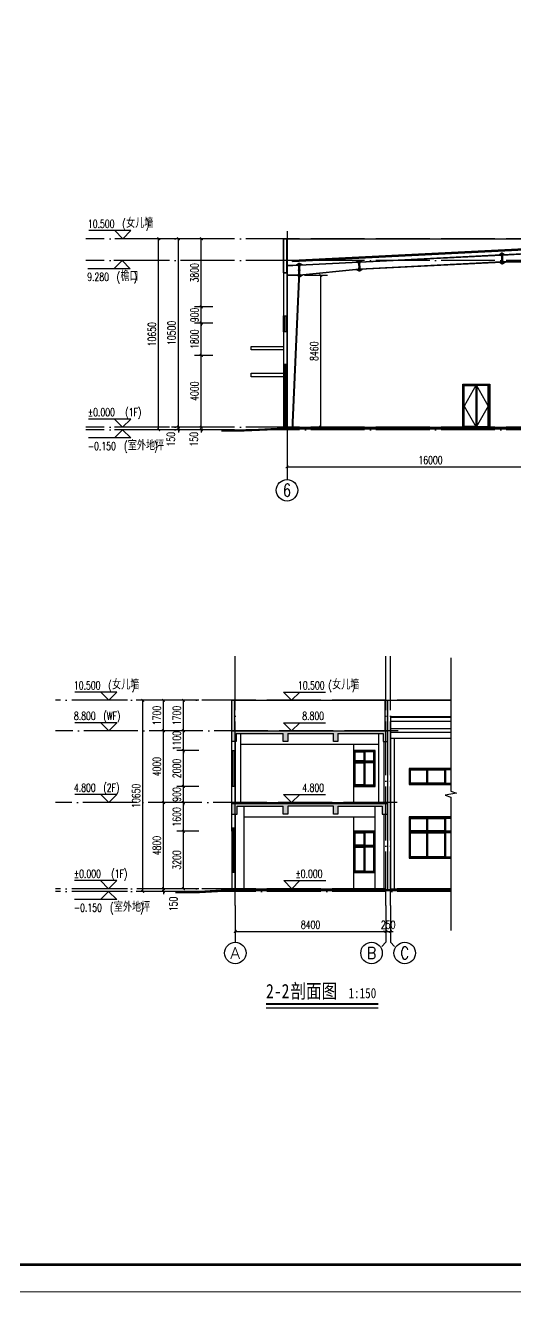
# Model space of a CAD drawing. Extents: x 409931 to 937299, y -508824 to 132289.
# Drawn here: x 534906 to 562252, y -508824 to -438238 of the extents above; entities that cross this region are included whole.
import ezdxf
from ezdxf.enums import TextEntityAlignment as Align

# ---------------------------------------------------------------- set-up
doc = ezdxf.new("R2010")
doc.units = 0
doc.header["$LTSCALE"] = 1500
doc.header["$MEASUREMENT"] = 0
doc.linetypes.add('DOTE', pattern=[2.42, 2, -0.2, 0.02, -0.2])
doc.layers.get('Defpoints').update_dxf_attribs({"color": 252})
for name, color, linetype, lineweight in [('114', 2, 'Continuous', 18), ('14', 2, 'Continuous', 35), ('TK', 151, 'Continuous', 13)]:
    doc.layers.add(name, color=color, linetype=linetype, lineweight=lineweight)
for name, color, linetype in [('A-L-wall(建筑立面)', 2, 'Continuous'), ('A-S-SEE(建筑剖面可见线)', 154, 'Continuous'), ('A-Wall(建筑墙)', 7, 'Continuous'), ('AXIS', 3, 'Continuous'), ('AXIS_TEXT', 7, 'Continuous'), ('DIM_ELEV', 3, 'Continuous'), ('DIM_SYMB', 3, 'Continuous'), ('DOTE', 1, 'Continuous'), ('GROUND', 253, 'Continuous'), ('PUB_DIM', 3, 'Continuous'), ('PUB_TEXT', 7, 'Continuous'), ('RAIL', 163, 'Continuous'), ('WINDOW', 4, 'Continuous')]:
    doc.layers.add(name, color=color, linetype=linetype)
doc.styles.add('_TCH_AXIS', font='COMPLEX', dxfattribs={"bigfont": 'GBCBIG'})
doc.styles.add('_TCH_DIM', font='SIMPLEX', dxfattribs={"bigfont": 'GBCBIG'})
doc.styles.add('_TCH_DIM_T3', font='SIMPLEX', dxfattribs={"width": 0.705882, "bigfont": 'GBCBIG'})
doc.styles.add('仿宋体', font='', dxfattribs={"width": 0.8})
doc.styles.get('仿宋体').set_extended_font_data('SimSun')
doc.dimstyles.new('_TCH_ARCH&&150', dxfattribs={"dimtxt": 446.25, "dimasz": 150, "dimexe": 375, "dimexo": 450, "dimgap": 150, "dimtad": 1, "dimdec": 0, "dimzin": 0, "dimdsep": 46, "dimtxsty": '_TCH_DIM_T3', "dimblk": 'ARCHTICK', "dimcen": 0.09, "dimclrt": 7, "dimazin": 2, "dimtfac": 1, "dimtdec": 0, "dimtix": 1, "dimtmove": 2, "dimatfit": 3, "dimfxl": 0, "dimtolj": 1, "dimtzin": 0, "dimarcsym": 0})

# ---------------------------------------------------------------- blocks, each defined once
blk = doc.blocks.new('TK-A0')
at = {"layer": 'TK'}
for p, q in [((25, 10), (1179, 10)), ((0, 0), (1189, 0))]:
    blk.add_line(p, q, dxfattribs=at)
at = {"layer": 'TK', "const_width": 1}
blk.add_lwpolyline([(25, 831), (1179, 831), (1179, 10), (25, 10)], close=True, dxfattribs=at)
blk = doc.blocks.new('_ArchTick')
at = {"color": 0, "linetype": 'ByBlock', "const_width": 0.4}
blk.add_lwpolyline([(-0.5, -0.5), (0.5, 0.5)], dxfattribs=at)
blk = doc.blocks.new('*D374')
at = {"layer": 'Defpoints', "color": 0}
for p in [(550026, -452173), (551386, -452173), (550026, -460633)]:
    blk.add_point(p, dxfattribs=at)
at = {"layer": 'PUB_DIM', "color": 0, "lineweight": -2}
for p, q in [((550476, -452173), (551761, -452173)), ((551386, -460633), (551386, -452173)), ((550476, -460633), (551761, -460633))]:
    blk.add_line(p, q, dxfattribs=at)
at = {"layer": 'PUB_DIM', "color": 0, "lineweight": -2, "xscale": 150, "yscale": 150, "zscale": 150}
for p, rotation in [((551386, -452173), 90), ((551386, -460633), 270)]:
    blk.add_blockref('_ArchTick', p, dxfattribs=dict(at, rotation=rotation))
at = {"layer": 'PUB_DIM', "color": 7, "insert": (551013, -456403), "char_height": 446.2, "attachment_point": 5, "rotation": 90, "style": '_TCH_DIM_T3'}
blk.add_mtext('\\A1;8460', dxfattribs=at)
blk = doc.blocks.new('*D375')
at = {"layer": 'Defpoints', "color": 0}
for p in [(555015, -487571), (555265, -487571), (555265, -488743)]:
    blk.add_point(p, dxfattribs=at)
at = {"layer": 'PUB_DIM', "color": 0, "lineweight": -2}
for p, q in [((555015, -488021), (555015, -489118)), ((555265, -488021), (555265, -489118)), ((555015, -488743), (554865, -488743)), ((555015, -488743), (555265, -488743)), ((555265, -488743), (555415, -488743))]:
    blk.add_line(p, q, dxfattribs=at)
at = {"layer": 'PUB_DIM', "color": 0, "lineweight": -2, "xscale": 150, "yscale": 150, "zscale": 150}
blk.add_blockref('_ArchTick', (555015, -488743), dxfattribs=at)
at = {"layer": 'PUB_DIM', "color": 0, "lineweight": -2, "xscale": 150, "yscale": 150, "zscale": 150, "rotation": 180}
blk.add_blockref('_ArchTick', (555265, -488743), dxfattribs=at)
at = {"layer": 'PUB_DIM', "color": 7, "insert": (555140, -488370), "char_height": 446.2, "attachment_point": 5, "style": '_TCH_DIM_T3'}
blk.add_mtext('\\A1;250', dxfattribs=at)
blk = doc.blocks.new('*D376')
at = {"layer": 'Defpoints', "color": 0}
for p in [(546615, -487571), (555015, -487571), (555015, -488743)]:
    blk.add_point(p, dxfattribs=at)
at = {"layer": 'PUB_DIM', "color": 0, "lineweight": -2}
for p, q in [((546615, -488021), (546615, -489118)), ((555015, -488021), (555015, -489118)), ((546615, -488743), (555015, -488743))]:
    blk.add_line(p, q, dxfattribs=at)
at = {"layer": 'PUB_DIM', "color": 0, "lineweight": -2, "xscale": 150, "yscale": 150, "zscale": 150, "rotation": 180}
blk.add_blockref('_ArchTick', (546615, -488743), dxfattribs=at)
at = {"layer": 'PUB_DIM', "color": 0, "lineweight": -2, "xscale": 150, "yscale": 150, "zscale": 150}
blk.add_blockref('_ArchTick', (555015, -488743), dxfattribs=at)
at = {"layer": 'PUB_DIM', "color": 7, "insert": (550815, -488370), "char_height": 446.2, "attachment_point": 5, "style": '_TCH_DIM_T3'}
blk.add_mtext('\\A1;8400', dxfattribs=at)
blk = doc.blocks.new('*D377')
at = {"layer": 'Defpoints', "color": 0}
for p in [(543723, -475861), (545034, -475861), (545034, -477561)]:
    blk.add_point(p, dxfattribs=at)
at = {"layer": 'PUB_DIM', "color": 0, "lineweight": -2}
for p, q in [((544584, -475861), (543348, -475861)), ((543723, -477561), (543723, -475861)), ((544584, -477561), (543348, -477561))]:
    blk.add_line(p, q, dxfattribs=at)
at = {"layer": 'PUB_DIM', "color": 0, "lineweight": -2, "xscale": 150, "yscale": 150, "zscale": 150}
for p, rotation in [((543723, -475861), 90), ((543723, -477561), 270)]:
    blk.add_blockref('_ArchTick', p, dxfattribs=dict(at, rotation=rotation))
at = {"layer": 'PUB_DIM', "color": 7, "insert": (543350, -476711), "char_height": 446.2, "attachment_point": 5, "rotation": 90, "style": '_TCH_DIM_T3'}
blk.add_mtext('\\A1;1700', dxfattribs=at)
blk = doc.blocks.new('*D378')
at = {"layer": 'Defpoints', "color": 0}
for p in [(543723, -477561), (545034, -477561), (545034, -478661)]:
    blk.add_point(p, dxfattribs=at)
at = {"layer": 'PUB_DIM', "color": 0, "lineweight": -2}
for p, q in [((544584, -477561), (543348, -477561)), ((543723, -477561), (543723, -477411)), ((543723, -478661), (543723, -477561)), ((544584, -478661), (543348, -478661)), ((543723, -478661), (543723, -478811))]:
    blk.add_line(p, q, dxfattribs=at)
at = {"layer": 'PUB_DIM', "color": 0, "lineweight": -2, "xscale": 150, "yscale": 150, "zscale": 150}
for p, rotation in [((543723, -477561), 270), ((543723, -478661), 90)]:
    blk.add_blockref('_ArchTick', p, dxfattribs=dict(at, rotation=rotation))
at = {"layer": 'PUB_DIM', "color": 7, "insert": (543350, -478111), "char_height": 446.2, "attachment_point": 5, "rotation": 90, "style": '_TCH_DIM_T3'}
blk.add_mtext('\\A1;1100', dxfattribs=at)
blk = doc.blocks.new('*D379')
at = {"layer": 'Defpoints', "color": 0}
for p in [(543723, -478661), (545034, -478661), (545034, -480661)]:
    blk.add_point(p, dxfattribs=at)
at = {"layer": 'PUB_DIM', "color": 0, "lineweight": -2}
for p, q in [((544584, -478661), (543348, -478661)), ((543723, -480661), (543723, -478661)), ((544584, -480661), (543348, -480661))]:
    blk.add_line(p, q, dxfattribs=at)
at = {"layer": 'PUB_DIM', "color": 0, "lineweight": -2, "xscale": 150, "yscale": 150, "zscale": 150}
for p, rotation in [((543723, -478661), 90), ((543723, -480661), 270)]:
    blk.add_blockref('_ArchTick', p, dxfattribs=dict(at, rotation=rotation))
at = {"layer": 'PUB_DIM', "color": 7, "insert": (543350, -479661), "char_height": 446.2, "attachment_point": 5, "rotation": 90, "style": '_TCH_DIM_T3'}
blk.add_mtext('\\A1;2000', dxfattribs=at)
blk = doc.blocks.new('*D380')
at = {"layer": 'Defpoints', "color": 0}
for p in [(543723, -480661), (545034, -480661), (545034, -481561)]:
    blk.add_point(p, dxfattribs=at)
at = {"layer": 'PUB_DIM', "color": 0, "lineweight": -2}
for p, q in [((544584, -480661), (543348, -480661)), ((543723, -480661), (543723, -480511)), ((543723, -481561), (543723, -480661)), ((544584, -481561), (543348, -481561)), ((543723, -481561), (543723, -481711))]:
    blk.add_line(p, q, dxfattribs=at)
at = {"layer": 'PUB_DIM', "color": 0, "lineweight": -2, "xscale": 150, "yscale": 150, "zscale": 150}
for p, rotation in [((543723, -480661), 270), ((543723, -481561), 90)]:
    blk.add_blockref('_ArchTick', p, dxfattribs=dict(at, rotation=rotation))
at = {"layer": 'PUB_DIM', "color": 7, "insert": (543350, -481111), "char_height": 446.2, "attachment_point": 5, "rotation": 90, "style": '_TCH_DIM_T3'}
blk.add_mtext('\\A1;900', dxfattribs=at)
blk = doc.blocks.new('*D381')
at = {"layer": 'Defpoints', "color": 0}
for p in [(543723, -481561), (545034, -481561), (545034, -483161)]:
    blk.add_point(p, dxfattribs=at)
at = {"layer": 'PUB_DIM', "color": 0, "lineweight": -2}
for p, q in [((544584, -481561), (543348, -481561)), ((543723, -483161), (543723, -481561)), ((544584, -483161), (543348, -483161))]:
    blk.add_line(p, q, dxfattribs=at)
at = {"layer": 'PUB_DIM', "color": 0, "lineweight": -2, "xscale": 150, "yscale": 150, "zscale": 150}
for p, rotation in [((543723, -481561), 90), ((543723, -483161), 270)]:
    blk.add_blockref('_ArchTick', p, dxfattribs=dict(at, rotation=rotation))
at = {"layer": 'PUB_DIM', "color": 7, "insert": (543350, -482361), "char_height": 446.2, "attachment_point": 5, "rotation": 90, "style": '_TCH_DIM_T3'}
blk.add_mtext('\\A1;1600', dxfattribs=at)
blk = doc.blocks.new('*D382')
at = {"layer": 'Defpoints', "color": 0}
for p in [(543723, -483161), (545034, -483161), (545034, -486361)]:
    blk.add_point(p, dxfattribs=at)
at = {"layer": 'PUB_DIM', "color": 0, "lineweight": -2}
for p, q in [((544584, -483161), (543348, -483161)), ((543723, -486361), (543723, -483161)), ((544584, -486361), (543348, -486361))]:
    blk.add_line(p, q, dxfattribs=at)
at = {"layer": 'PUB_DIM', "color": 0, "lineweight": -2, "xscale": 150, "yscale": 150, "zscale": 150}
for p, rotation in [((543723, -483161), 90), ((543723, -486361), 270)]:
    blk.add_blockref('_ArchTick', p, dxfattribs=dict(at, rotation=rotation))
at = {"layer": 'PUB_DIM', "color": 7, "insert": (543350, -484761), "char_height": 446.2, "attachment_point": 5, "rotation": 90, "style": '_TCH_DIM_T3'}
blk.add_mtext('\\A1;3200', dxfattribs=at)
blk = doc.blocks.new('*D383')
at = {"layer": 'Defpoints', "color": 0}
for p in [(541456, -475861), (544000, -475861), (544000, -486511)]:
    blk.add_point(p, dxfattribs=at)
at = {"layer": 'PUB_DIM', "color": 0, "lineweight": -2}
for p, q in [((543550, -475861), (541081, -475861)), ((541456, -486511), (541456, -475861)), ((543550, -486511), (541081, -486511))]:
    blk.add_line(p, q, dxfattribs=at)
at = {"layer": 'PUB_DIM', "color": 0, "lineweight": -2, "xscale": 150, "yscale": 150, "zscale": 150}
for p, rotation in [((541456, -475861), 90), ((541456, -486511), 270)]:
    blk.add_blockref('_ArchTick', p, dxfattribs=dict(at, rotation=rotation))
at = {"layer": 'PUB_DIM', "color": 7, "insert": (541083, -481186), "char_height": 446.2, "attachment_point": 5, "rotation": 90, "style": '_TCH_DIM_T3'}
blk.add_mtext('\\A1;10650', dxfattribs=at)
blk = doc.blocks.new('*D384')
at = {"layer": 'Defpoints', "color": 0}
for p in [(542612, -486361), (544288, -486361), (544288, -486511)]:
    blk.add_point(p, dxfattribs=at)
at = {"layer": 'PUB_DIM', "color": 0, "lineweight": -2}
for p, q in [((542612, -486361), (542612, -486211)), ((543838, -486361), (542237, -486361)), ((543838, -486511), (542237, -486511)), ((542612, -486511), (542612, -486361)), ((542612, -486511), (542612, -486661))]:
    blk.add_line(p, q, dxfattribs=at)
at = {"layer": 'PUB_DIM', "color": 0, "lineweight": -2, "xscale": 150, "yscale": 150, "zscale": 150}
for p, rotation in [((542612, -486361), 270), ((542612, -486511), 90)]:
    blk.add_blockref('_ArchTick', p, dxfattribs=dict(at, rotation=rotation))
at = {"layer": 'PUB_DIM', "color": 7, "insert": (543162, -487211), "char_height": 446.2, "attachment_point": 5, "rotation": 90, "style": '_TCH_DIM_T3'}
blk.add_mtext('\\A1;150', dxfattribs=at)
blk = doc.blocks.new('*D385')
at = {"layer": 'Defpoints', "color": 0}
for p in [(542612, -481561), (544288, -481561), (544288, -486361)]:
    blk.add_point(p, dxfattribs=at)
at = {"layer": 'PUB_DIM', "color": 0, "lineweight": -2}
for p, q in [((543838, -481561), (542237, -481561)), ((542612, -486361), (542612, -481561)), ((543838, -486361), (542237, -486361))]:
    blk.add_line(p, q, dxfattribs=at)
at = {"layer": 'PUB_DIM', "color": 0, "lineweight": -2, "xscale": 150, "yscale": 150, "zscale": 150}
for p, rotation in [((542612, -481561), 90), ((542612, -486361), 270)]:
    blk.add_blockref('_ArchTick', p, dxfattribs=dict(at, rotation=rotation))
at = {"layer": 'PUB_DIM', "color": 7, "insert": (542239, -483961), "char_height": 446.2, "attachment_point": 5, "rotation": 90, "style": '_TCH_DIM_T3'}
blk.add_mtext('\\A1;4800', dxfattribs=at)
blk = doc.blocks.new('*D386')
at = {"layer": 'Defpoints', "color": 0}
for p in [(542612, -477561), (544288, -477561), (544288, -481561)]:
    blk.add_point(p, dxfattribs=at)
at = {"layer": 'PUB_DIM', "color": 0, "lineweight": -2}
for p, q in [((543838, -477561), (542237, -477561)), ((542612, -481561), (542612, -477561)), ((543838, -481561), (542237, -481561))]:
    blk.add_line(p, q, dxfattribs=at)
at = {"layer": 'PUB_DIM', "color": 0, "lineweight": -2, "xscale": 150, "yscale": 150, "zscale": 150}
for p, rotation in [((542612, -477561), 90), ((542612, -481561), 270)]:
    blk.add_blockref('_ArchTick', p, dxfattribs=dict(at, rotation=rotation))
at = {"layer": 'PUB_DIM', "color": 7, "insert": (542239, -479561), "char_height": 446.2, "attachment_point": 5, "rotation": 90, "style": '_TCH_DIM_T3'}
blk.add_mtext('\\A1;4000', dxfattribs=at)
blk = doc.blocks.new('*D387')
at = {"layer": 'Defpoints', "color": 0}
for p in [(542612, -475861), (544288, -475861), (544288, -477561)]:
    blk.add_point(p, dxfattribs=at)
at = {"layer": 'PUB_DIM', "color": 0, "lineweight": -2}
for p, q in [((543838, -475861), (542237, -475861)), ((542612, -477561), (542612, -475861)), ((543838, -477561), (542237, -477561))]:
    blk.add_line(p, q, dxfattribs=at)
at = {"layer": 'PUB_DIM', "color": 0, "lineweight": -2, "xscale": 150, "yscale": 150, "zscale": 150}
for p, rotation in [((542612, -475861), 90), ((542612, -477561), 270)]:
    blk.add_blockref('_ArchTick', p, dxfattribs=dict(at, rotation=rotation))
at = {"layer": 'PUB_DIM', "color": 7, "insert": (542239, -476711), "char_height": 446.2, "attachment_point": 5, "rotation": 90, "style": '_TCH_DIM_T3'}
blk.add_mtext('\\A1;1700', dxfattribs=at)
blk = doc.blocks.new('*D686')
at = {"layer": 'Defpoints', "color": 0}
for p in [(549502, -461280), (565502, -461280), (565502, -462847)]:
    blk.add_point(p, dxfattribs=at)
at = {"layer": 'PUB_DIM', "color": 0, "lineweight": -2}
for p, q in [((549502, -461730), (549502, -463222)), ((565502, -461730), (565502, -463222)), ((549502, -462847), (565502, -462847))]:
    blk.add_line(p, q, dxfattribs=at)
at = {"layer": 'PUB_DIM', "color": 0, "lineweight": -2, "xscale": 150, "yscale": 150, "zscale": 150, "rotation": 180}
blk.add_blockref('_ArchTick', (549502, -462847), dxfattribs=at)
at = {"layer": 'PUB_DIM', "color": 0, "lineweight": -2, "xscale": 150, "yscale": 150, "zscale": 150}
blk.add_blockref('_ArchTick', (565502, -462847), dxfattribs=at)
at = {"layer": 'PUB_DIM', "color": 7, "insert": (557502, -462474), "char_height": 446.2, "attachment_point": 5, "style": '_TCH_DIM_T3'}
blk.add_mtext('\\A1;16000', dxfattribs=at)
blk = doc.blocks.new('*D688')
at = {"layer": 'Defpoints', "color": 0}
for p in [(544720, -450133), (545804, -450133), (545804, -453933)]:
    blk.add_point(p, dxfattribs=at)
at = {"layer": 'PUB_DIM', "color": 0, "lineweight": -2}
for p, q in [((545354, -450133), (544345, -450133)), ((544720, -453933), (544720, -450133)), ((545354, -453933), (544345, -453933))]:
    blk.add_line(p, q, dxfattribs=at)
at = {"layer": 'PUB_DIM', "color": 0, "lineweight": -2, "xscale": 150, "yscale": 150, "zscale": 150}
for p, rotation in [((544720, -450133), 90), ((544720, -453933), 270)]:
    blk.add_blockref('_ArchTick', p, dxfattribs=dict(at, rotation=rotation))
at = {"layer": 'PUB_DIM', "color": 7, "insert": (544347, -452033), "char_height": 446.2, "attachment_point": 5, "rotation": 90, "style": '_TCH_DIM_T3'}
blk.add_mtext('\\A1;3800', dxfattribs=at)
blk = doc.blocks.new('*D689')
at = {"layer": 'Defpoints', "color": 0}
for p in [(544720, -453933), (545804, -453933), (545804, -454833)]:
    blk.add_point(p, dxfattribs=at)
at = {"layer": 'PUB_DIM', "color": 0, "lineweight": -2}
for p, q in [((544720, -453933), (544720, -453783)), ((545354, -453933), (544345, -453933)), ((544720, -454833), (544720, -453933)), ((545354, -454833), (544345, -454833)), ((544720, -454833), (544720, -454983))]:
    blk.add_line(p, q, dxfattribs=at)
at = {"layer": 'PUB_DIM', "color": 0, "lineweight": -2, "xscale": 150, "yscale": 150, "zscale": 150}
for p, rotation in [((544720, -453933), 270), ((544720, -454833), 90)]:
    blk.add_blockref('_ArchTick', p, dxfattribs=dict(at, rotation=rotation))
at = {"layer": 'PUB_DIM', "color": 7, "insert": (544347, -454383), "char_height": 446.2, "attachment_point": 5, "rotation": 90, "style": '_TCH_DIM_T3'}
blk.add_mtext('\\A1;900', dxfattribs=at)
blk = doc.blocks.new('*D690')
at = {"layer": 'Defpoints', "color": 0}
for p in [(544720, -454833), (545804, -454833), (545804, -456633)]:
    blk.add_point(p, dxfattribs=at)
at = {"layer": 'PUB_DIM', "color": 0, "lineweight": -2}
for p, q in [((545354, -454833), (544345, -454833)), ((544720, -456633), (544720, -454833)), ((545354, -456633), (544345, -456633))]:
    blk.add_line(p, q, dxfattribs=at)
at = {"layer": 'PUB_DIM', "color": 0, "lineweight": -2, "xscale": 150, "yscale": 150, "zscale": 150}
for p, rotation in [((544720, -454833), 90), ((544720, -456633), 270)]:
    blk.add_blockref('_ArchTick', p, dxfattribs=dict(at, rotation=rotation))
at = {"layer": 'PUB_DIM', "color": 7, "insert": (544347, -455733), "char_height": 446.2, "attachment_point": 5, "rotation": 90, "style": '_TCH_DIM_T3'}
blk.add_mtext('\\A1;1800', dxfattribs=at)
blk = doc.blocks.new('*D691')
at = {"layer": 'Defpoints', "color": 0}
for p in [(544720, -456633), (545804, -456633), (545804, -460633)]:
    blk.add_point(p, dxfattribs=at)
at = {"layer": 'PUB_DIM', "color": 0, "lineweight": -2}
for p, q in [((545354, -456633), (544345, -456633)), ((544720, -460633), (544720, -456633)), ((545354, -460633), (544345, -460633))]:
    blk.add_line(p, q, dxfattribs=at)
at = {"layer": 'PUB_DIM', "color": 0, "lineweight": -2, "xscale": 150, "yscale": 150, "zscale": 150}
for p, rotation in [((544720, -456633), 90), ((544720, -460633), 270)]:
    blk.add_blockref('_ArchTick', p, dxfattribs=dict(at, rotation=rotation))
at = {"layer": 'PUB_DIM', "color": 7, "insert": (544347, -458633), "char_height": 446.2, "attachment_point": 5, "rotation": 90, "style": '_TCH_DIM_T3'}
blk.add_mtext('\\A1;4000', dxfattribs=at)
blk = doc.blocks.new('*D692')
at = {"layer": 'Defpoints', "color": 0}
for p in [(544720, -460633), (545804, -460633), (545804, -460783)]:
    blk.add_point(p, dxfattribs=at)
at = {"layer": 'PUB_DIM', "color": 0, "lineweight": -2}
for p, q in [((545354, -460633), (544345, -460633)), ((545354, -460783), (544345, -460783)), ((544720, -460633), (544720, -460483)), ((544720, -460783), (544720, -460633)), ((544720, -460783), (544720, -460933))]:
    blk.add_line(p, q, dxfattribs=at)
at = {"layer": 'PUB_DIM', "color": 0, "lineweight": -2, "xscale": 150, "yscale": 150, "zscale": 150}
for p, rotation in [((544720, -460633), 270), ((544720, -460783), 90)]:
    blk.add_blockref('_ArchTick', p, dxfattribs=dict(at, rotation=rotation))
at = {"layer": 'PUB_DIM', "color": 7, "insert": (544307, -461308), "char_height": 446.2, "attachment_point": 5, "rotation": 90, "style": '_TCH_DIM_T3'}
blk.add_mtext('\\A1;150', dxfattribs=at)
blk = doc.blocks.new('*D693')
at = {"layer": 'Defpoints', "color": 0}
for p in [(542342, -450133), (544886, -450133), (544886, -460783)]:
    blk.add_point(p, dxfattribs=at)
at = {"layer": 'PUB_DIM', "color": 0, "lineweight": -2}
for p, q in [((544436, -450133), (541967, -450133)), ((542342, -460783), (542342, -450133)), ((544436, -460783), (541967, -460783))]:
    blk.add_line(p, q, dxfattribs=at)
at = {"layer": 'PUB_DIM', "color": 0, "lineweight": -2, "xscale": 150, "yscale": 150, "zscale": 150}
for p, rotation in [((542342, -450133), 90), ((542342, -460783), 270)]:
    blk.add_blockref('_ArchTick', p, dxfattribs=dict(at, rotation=rotation))
at = {"layer": 'PUB_DIM', "color": 7, "insert": (541969, -455458), "char_height": 446.2, "attachment_point": 5, "rotation": 90, "style": '_TCH_DIM_T3'}
blk.add_mtext('\\A1;10650', dxfattribs=at)
blk = doc.blocks.new('*D694')
at = {"layer": 'Defpoints', "color": 0}
for p in [(543440, -460633), (545116, -460633), (545116, -460783)]:
    blk.add_point(p, dxfattribs=at)
at = {"layer": 'PUB_DIM', "color": 0, "lineweight": -2}
for p, q in [((544666, -460633), (543065, -460633)), ((544666, -460783), (543065, -460783)), ((543440, -460633), (543440, -460483)), ((543440, -460783), (543440, -460633)), ((543440, -460783), (543440, -460933))]:
    blk.add_line(p, q, dxfattribs=at)
at = {"layer": 'PUB_DIM', "color": 0, "lineweight": -2, "xscale": 150, "yscale": 150, "zscale": 150}
for p, rotation in [((543440, -460633), 270), ((543440, -460783), 90)]:
    blk.add_blockref('_ArchTick', p, dxfattribs=dict(at, rotation=rotation))
at = {"layer": 'PUB_DIM', "color": 7, "insert": (543027, -461308), "char_height": 446.2, "attachment_point": 5, "rotation": 90, "style": '_TCH_DIM_T3'}
blk.add_mtext('\\A1;150', dxfattribs=at)
blk = doc.blocks.new('*D695')
at = {"layer": 'Defpoints', "color": 0}
for p in [(543440, -450133), (545116, -450133), (545116, -460633)]:
    blk.add_point(p, dxfattribs=at)
at = {"layer": 'PUB_DIM', "color": 0, "lineweight": -2}
for p, q in [((544666, -450133), (543065, -450133)), ((543440, -460633), (543440, -450133)), ((544666, -460633), (543065, -460633))]:
    blk.add_line(p, q, dxfattribs=at)
at = {"layer": 'PUB_DIM', "color": 0, "lineweight": -2, "xscale": 150, "yscale": 150, "zscale": 150}
for p, rotation in [((543440, -450133), 90), ((543440, -460633), 270)]:
    blk.add_blockref('_ArchTick', p, dxfattribs=dict(at, rotation=rotation))
at = {"layer": 'PUB_DIM', "color": 7, "insert": (543067, -455383), "char_height": 446.2, "attachment_point": 5, "rotation": 90, "style": '_TCH_DIM_T3'}
blk.add_mtext('\\A1;10500', dxfattribs=at)

msp = doc.modelspace()

# ---------------------------------------------------------------- hatches: boundary and pattern name
at = {"layer": 'A-L-wall(建筑立面)'}
h = msp.add_hatch(color=256, dxfattribs=at)
h.dxf.hatch_style = 1
h.paths.add_polyline_path([(546415.2, -475861.5), (546565.2, -475861.5), (546565.2, -477561.5), (546415.2, -477561.5)])
h = msp.add_hatch(color=256, dxfattribs=at)
h.dxf.hatch_style = 1
h.paths.add_polyline_path([(554965.2, -475861.5), (555115.2, -475861.5), (555115.2, -477561.5), (554965.2, -477561.5)])
h = msp.add_hatch(color=256, dxfattribs=at)
h.dxf.hatch_style = 1
h.paths.add_polyline_path([(546615.2, -481611.5), (546415.2, -481611.5), (546415.2, -482211.5), (546615.2, -482211.5)])
h.paths.add_polyline_path([(546615.2, -482211.5), (546715.2, -482211.5), (546715.2, -481761.5), (549290.2, -481761.5), (549290.2, -482211.5), (549540.2, -482211.5), (549540.2, -481761.5), (552090.2, -481761.5), (552090.2, -482211.5), (552340.2, -482211.5), (552340.2, -481761.5), (554815.2, -481761.5), (554815.2, -482211.5), (555015.2, -482211.5), (555015.2, -481611.5), (546615.2, -481611.5)])
h.paths.add_polyline_path([(546415.2, -478161.5), (546615.2, -478161.5), (546615.2, -477561.5), (546415.2, -477561.5)])
h.paths.add_polyline_path([(546615.2, -477561.5), (546615.2, -478161.5), (546665.2, -478161.5), (546665.2, -477711.5), (549290.2, -477711.5), (549290.2, -478161.5), (549540.2, -478161.5), (549540.2, -477711.5), (552090.2, -477711.5), (552090.2, -478161.5), (552340.2, -478161.5), (552340.2, -477711.5), (554865.2, -477711.5), (554865.2, -478161.5), (555015.2, -478161.5), (555015.2, -477561.5)])
h.paths.add_polyline_path([(555115.2, -477561.5), (555015.2, -477561.5), (555015.2, -478161.5), (555115.2, -478161.5)])
h.paths.add_polyline_path([(555015.2, -482211.5), (555115.2, -482211.5), (555115.2, -481611.5), (555015.2, -481611.5)])
h = msp.add_hatch(color=256, dxfattribs=at)
h.dxf.hatch_style = 1
h.paths.add_polyline_path([(546415.2, -482961.5), (546615.2, -482961.5), (546615.2, -483161.5), (546415.2, -483161.5)])

# ---------------------------------------------------------------- linework, layer by layer
at = {"color": 3, "lineweight": 35, "ltscale": 2}
for p, q in [((549301.6, -452025.3), (549301.6, -450132.8)), ((549301.6, -450132.8), (549309.6, -450132.8)), ((549301.6, -450132.8), (549501.6, -450132.8)), ((549309.6, -452025.3), (549309.6, -450132.8)), ((549493.6, -452025.3), (549493.6, -450132.8)), ((549493.6, -450132.8), (549501.6, -450132.8)), ((549501.6, -452025.3), (549501.6, -450132.8)), ((549801.6, -451347.4), (565501.6, -450562.4)), ((549801.6, -451397.5), (565501.6, -450612.5)), ((553537.6, -451431), (561465.7, -451034.6)), ((561501.6, -451032.8), (565501.6, -450832.8)), ((561502, -451040.8), (565501.6, -450840.8)), ((549501.6, -451640.8), (549509.6, -451640.4)), ((549501.6, -460812.8), (549501.6, -451640.8)), ((549509.6, -460812.8), (549509.6, -451640.4)), ((549801.6, -451347.4), (549801.6, -451397.5)), ((550197.6, -451598), (553501.6, -451432.8)), ((550197.6, -451606), (553502, -451440.8)), ((553538, -451439), (561466.1, -451042.6)), ((553557.2, -451822.5), (561485.3, -451426.1)), ((553557.6, -451830.5), (561485.7, -451434.1)), ((561521.2, -451424.3), (565301.6, -451376.9)), ((561521.6, -451432.3), (565301.6, -451384.9)), ((549301.6, -452025.3), (549501.6, -452025.3)), ((549793.6, -460812.8), (550161.6, -452361.8)), ((549801.6, -460812.8), (550169.7, -452361.8)), ((550161.6, -452361.8), (550169.7, -452361.8)), ((550197.6, -452163.8), (553521.2, -451824.3)), ((550197.6, -452171.8), (553521.6, -451832.3))]:
    msp.add_line(p, q, dxfattribs=at)
at = {"layer": '114', "lineweight": 18, "ltscale": 2}
for p, q in [((561413.5, -450992.1), (561549.3, -450985.3)), ((550111.6, -451553), (550247.6, -451553)), ((550111.6, -451651), (550247.6, -451651)), ((553449.5, -451390.3), (553585.3, -451383.5)), ((553454.4, -451488.2), (553590.2, -451481.4)), ((561418.4, -451090), (561554.2, -451083.2)), ((561433.1, -451383.6), (561568.9, -451376.8)), ((561438, -451481.5), (561573.8, -451474.7)), ((550111.6, -451885), (550247.6, -451885)), ((550111.6, -452118.8), (550247.6, -452118.8)), ((550111.6, -452216.8), (550247.6, -452216.8)), ((553469, -451781.8), (553604.9, -451775)), ((553473.9, -451879.7), (553609.8, -451872.9))]:
    msp.add_line(p, q, dxfattribs=at)
at = {"layer": '114', "color": 1, "lineweight": 70, "ltscale": 2}
for p, q in [((561463.4, -450989.6), (561499.4, -450987.8)), ((550161.6, -451553), (550197.6, -451553)), ((550161.6, -451651), (550197.6, -451651)), ((553499.4, -451387.8), (553535.4, -451386)), ((553504.3, -451485.7), (553540.3, -451483.9)), ((561468.3, -451087.5), (561504.3, -451085.7)), ((561483, -451381.1), (561519, -451379.3)), ((561487.9, -451479), (561523.9, -451477.2)), ((550161.6, -451885), (550197.6, -451885)), ((550161.6, -452118.8), (550197.6, -452118.8)), ((550161.6, -452216.8), (550197.6, -452216.8)), ((553519, -451779.3), (553554.9, -451777.5)), ((553523.9, -451877.2), (553559.8, -451875.4))]:
    msp.add_line(p, q, dxfattribs=at)
at = {"layer": '14', "lineweight": 35, "ltscale": 2}
for p, q in [((561330.9, -451041.3), (561461.2, -450944.7)), ((561445.7, -451035.6), (561330.9, -451041.3)), ((561464.7, -451014.6), (561445.7, -451035.6)), ((561461.2, -450944.7), (561479.2, -450943.8)), ((561490.2, -451524), (561461.2, -450944.7)), ((561461.2, -450944.7), (561464.7, -451014.6)), ((561479.2, -450943.8), (561497.2, -450942.9)), ((561479.2, -450943.8), (561508.1, -451523.1)), ((561508.1, -451523.1), (561479.2, -450943.8)), ((561497.2, -450942.9), (561526.1, -451522.2)), ((561500.7, -451012.8), (561497.2, -450942.9)), ((561497.2, -450942.9), (561636.5, -451026)), ((561521.6, -451031.8), (561500.7, -451012.8)), ((561636.5, -451026), (561521.6, -451031.8)), ((549501.6, -451632.8), (550161.6, -451599.8)), ((550161.6, -451607.8), (549501.6, -451640.8)), ((549501.6, -451640.8), (549501.6, -451632.8)), ((550021.8, -451606.8), (550161.6, -451509.8)), ((550141.7, -451600.8), (550021.8, -451606.8)), ((550161.6, -451579.8), (550141.7, -451600.8)), ((550161.6, -452361.8), (550161.6, -451506.8)), ((550161.6, -451506.8), (550179.6, -451506.8)), ((550161.6, -451509.8), (550161.6, -451579.8)), ((550161.6, -451599.8), (550161.6, -451607.8)), ((550179.6, -451506.8), (550179.6, -452361.8)), ((550179.6, -452261.8), (550179.6, -451506.8)), ((550179.6, -451506.8), (550197.6, -451506.8)), ((550197.6, -451506.8), (550197.6, -452261.8)), ((550197.6, -451578), (550197.6, -451508)), ((550197.6, -451508), (550337.5, -451591)), ((550217.6, -451597), (550197.6, -451578)), ((550337.5, -451591), (550217.6, -451597)), ((553361.8, -451439.8), (553497.2, -451342.9)), ((553481.7, -451433.8), (553361.8, -451439.8)), ((553500.7, -451412.8), (553481.7, -451433.8)), ((553497.2, -451342.9), (553515.1, -451342)), ((553526.1, -451922.2), (553497.2, -451342.9)), ((553497.2, -451342.9), (553500.7, -451412.8)), ((553515.1, -451342), (553533.1, -451341.1)), ((553515.1, -451342), (553544.1, -451921.3)), ((553544.1, -451921.3), (553515.1, -451342)), ((553533.1, -451341.1), (553562.1, -451920.4)), ((553536.6, -451411), (553533.1, -451341.1)), ((553533.1, -451341.1), (553677.4, -451424)), ((553557.6, -451430), (553536.6, -451411)), ((553677.4, -451424), (553557.6, -451430)), ((561350.8, -451440.8), (561465.7, -451435.1)), ((561490.2, -451524), (561350.8, -451440.8)), ((561465.7, -451435.1), (561486.7, -451454)), ((561486.7, -451454), (561490.2, -451524)), ((561508.1, -451523.1), (561490.2, -451524)), ((561526.1, -451522.2), (561508.1, -451523.1)), ((561522.6, -451452.2), (561541.6, -451432)), ((561526.1, -451522.2), (561522.6, -451452.2)), ((561656.6, -451430.6), (561526.1, -451522.2)), ((561541.6, -451432), (561656.6, -451430.6)), ((549509.6, -452163.8), (550161.6, -452163.8)), ((549509.6, -452171.8), (549509.6, -452163.8)), ((550161.6, -452171.8), (549509.6, -452171.8)), ((550161.6, -452163.8), (550161.6, -452171.8)), ((550179.6, -452361.8), (550161.6, -452361.8)), ((550197.6, -452261.8), (550179.6, -452261.8)), ((550336.9, -452157.6), (550197.6, -452261.8)), ((550197.6, -452191.8), (550217.5, -452169.8)), ((550197.6, -452261.8), (550197.6, -452191.8)), ((550217.5, -452169.8), (550336.9, -452157.6)), ((553382.3, -451846.5), (553501.7, -451834.3)), ((553526.1, -451922.2), (553382.3, -451846.5)), ((553501.7, -451834.3), (553522.6, -451852.2)), ((553522.6, -451852.2), (553526.1, -451922.2)), ((553544.1, -451921.3), (553526.1, -451922.2)), ((553562.1, -451920.4), (553544.1, -451921.3)), ((553558.6, -451850.4), (553577.6, -451829.5)), ((553562.1, -451920.4), (553558.6, -451850.4)), ((553697.4, -451823.5), (553562.1, -451920.4)), ((553577.6, -451829.5), (553697.4, -451823.5))]:
    msp.add_line(p, q, dxfattribs=at)
at = {"layer": 'A-L-wall(建筑立面)', "color": 6}
for p, q in [((549301.6, -450132.8), (549301.6, -454430.5)), ((549501.6, -454430.5), (549501.6, -450132.8)), ((549301.6, -454430.5), (549501.6, -454430.5)), ((549301.6, -455330.5), (549301.6, -457130.5)), ((549501.6, -455330.5), (549301.6, -455330.5)), ((549501.6, -455330.5), (549501.6, -457130.5)), ((549301.6, -457130.5), (549501.6, -457130.5))]:
    msp.add_line(p, q, dxfattribs=at)
at = {"layer": 'A-L-wall(建筑立面)'}
for p, q in [((546415.2, -478661.5), (546415.2, -475861.5)), ((546565.2, -475861.5), (546565.2, -477561.5)), ((554965.2, -477561.5), (554965.2, -475861.5)), ((555115.2, -486411.5), (555115.2, -475861.5)), ((546665.2, -477711.5), (549290.2, -477711.5)), ((546665.2, -477711.5), (546665.2, -478161.5)), ((549540.2, -477711.5), (552090.2, -477711.5)), ((552340.2, -477711.5), (554865.2, -477711.5)), ((554865.2, -477711.5), (554865.2, -478161.5)), ((546615.2, -478161.5), (546615.2, -478661.5)), ((554915.2, -481611.5), (554915.2, -478161.5)), ((546415.2, -478661.5), (546615.2, -478661.5)), ((546415.2, -483161.5), (546415.2, -480661.5)), ((546615.2, -480661.5), (546415.2, -480661.5)), ((546615.2, -480661.5), (546615.2, -481611.5)), ((546615.2, -482211.5), (546615.2, -483161.5)), ((554915.2, -486411.5), (554915.2, -482211.5)), ((546415.2, -482961.5), (546615.2, -482961.5)), ((546415.2, -483161.5), (546615.2, -483161.5)), ((546615.2, -485461.5), (546415.2, -485461.5)), ((546415.2, -485461.5), (546415.2, -486411.5)), ((546615.2, -485461.5), (546615.2, -486411.5))]:
    msp.add_line(p, q, dxfattribs=at)
for points in [[(546415.2, -477561.5), (555115.2, -477561.5)], [(549540.2, -477711.5), (549540.2, -478161.5), (549290.2, -478161.5), (549290.2, -477711.5)], [(552340.2, -477711.5), (552340.2, -478161.5), (552090.2, -478161.5), (552090.2, -477711.5)], [(546665.2, -478161.5), (546415.2, -478161.5)], [(554865.2, -478161.5), (555115.2, -478161.5)], [(546415.2, -481611.5), (555115.2, -481611.5)], [(546415.2, -482211.5), (546715.2, -482211.5), (546715.2, -481761.5), (549290.2, -481761.5)], [(549540.2, -481761.5), (549540.2, -482211.5), (549290.2, -482211.5), (549290.2, -481761.5)], [(552340.2, -481761.5), (552340.2, -482211.5), (552090.2, -482211.5), (552090.2, -481761.5), (549540.2, -481761.5)], [(552340.2, -481761.5), (554815.2, -481761.5), (554815.2, -482211.5), (555115.2, -482211.5)], [(546415.2, -486411.5), (544615.2, -486511.5), (543263.5, -486511.5)], [(546415.2, -486411.5), (558642.4, -486411.5)]]:
    msp.add_lwpolyline(points, dxfattribs=at)
at = {"layer": 'A-L-wall(建筑立面)', "const_width": 100}
for points in [[(546419.4, -486461.5), (544617.3, -486561.5), (543263.5, -486561.5)], [(546415.2, -486461.5), (558642.4, -486461.5)]]:
    msp.add_lwpolyline(points, dxfattribs=at)
at = {"layer": 'A-S-SEE(建筑剖面可见线)'}
for p, q in [((558642.4, -476776.1), (555265.2, -476776.1)), ((555265.2, -476776.1), (555265.2, -486361.5)), ((558642.4, -476826.2), (555265.2, -476826.2)), ((558642.4, -477046.5), (555265.2, -477046.5)), ((546915.2, -481561.5), (546915.2, -477711.5)), ((554615.2, -481561.5), (554615.2, -477711.5)), ((558642.4, -477447), (555265.2, -477447)), ((558642.4, -477650), (555265.2, -477650)), ((553215.2, -478311.5), (553215.2, -481561.5)), ((558642.4, -477990.5), (555265.2, -477990.5)), ((555485.2, -486361.5), (555485.2, -477990.5)), ((553265.2, -479261.5), (554365.2, -479261.5)), ((553815.2, -478711.5), (553815.2, -480611.5)), ((553265.2, -479311.5), (554365.2, -479311.5)), ((557315.2, -479711.5), (557315.2, -480511.5)), ((558315.2, -479711.5), (558315.2, -480511.5)), ((547115.2, -486511.5), (547115.2, -481761.5)), ((554415.2, -486361.5), (554415.2, -481761.5)), ((553215.2, -482361.5), (553215.2, -486361.5)), ((557315.2, -482411.5), (557315.2, -484611.5)), ((558315.2, -482411.5), (558315.2, -484611.5)), ((553815.2, -483211.5), (553815.2, -485411.5)), ((556365.2, -483161.5), (558642.4, -483161.5)), ((556365.2, -483211.5), (558642.4, -483211.5)), ((553265.2, -483961.5), (554365.2, -483961.5)), ((553265.2, -484011.5), (554365.2, -484011.5))]:
    msp.add_line(p, q, dxfattribs=at)
for points in [[(546915.2, -478311.5), (554615.2, -478311.5)], [(558642.4, -479661.5), (556315.2, -479661.5), (556315.2, -480561.5), (558642.4, -480561.5)], [(558642.4, -479711.5), (556365.2, -479711.5), (556365.2, -480511.5), (558642.4, -480511.5)], [(558642.4, -479741.5), (558345.2, -479741.5), (558345.2, -480481.5), (558642.4, -480481.5)], [(547115.2, -482361.5), (554415.2, -482361.5)], [(558642.4, -482361.5), (556315.2, -482361.5), (556315.2, -484661.5), (558642.4, -484661.5)], [(558642.4, -482411.5), (556365.2, -482411.5), (556365.2, -484611.5), (558642.4, -484611.5)], [(558642.4, -482441.5), (558345.2, -482441.5), (558345.2, -483131.5), (558642.4, -483131.5)], [(558642.4, -483241.5), (558345.2, -483241.5), (558345.2, -484581.5), (558642.4, -484581.5)]]:
    msp.add_lwpolyline(points, dxfattribs=at)
for points in [[(553215.2, -480661.5), (554415.2, -480661.5), (554415.2, -478661.5), (553215.2, -478661.5)], [(553265.2, -480611.5), (554365.2, -480611.5), (554365.2, -478711.5), (553265.2, -478711.5)], [(553295.2, -478741.5), (553785.2, -478741.5), (553785.2, -479231.5), (553295.2, -479231.5)], [(554335.2, -478741.5), (553845.2, -478741.5), (553845.2, -479231.5), (554335.2, -479231.5)], [(553295.2, -479341.5), (553785.2, -479341.5), (553785.2, -480581.5), (553295.2, -480581.5)], [(554335.2, -479341.5), (553845.2, -479341.5), (553845.2, -480581.5), (554335.2, -480581.5)], [(556395.2, -479741.5), (557285.2, -479741.5), (557285.2, -480481.5), (556395.2, -480481.5)], [(557345.2, -479741.5), (558285.2, -479741.5), (558285.2, -480481.5), (557345.2, -480481.5)], [(556395.2, -482441.5), (557285.2, -482441.5), (557285.2, -483131.5), (556395.2, -483131.5)], [(557345.2, -482441.5), (558285.2, -482441.5), (558285.2, -483131.5), (557345.2, -483131.5)], [(553215.2, -485461.5), (554415.2, -485461.5), (554415.2, -483161.5), (553215.2, -483161.5)], [(553265.2, -485411.5), (554365.2, -485411.5), (554365.2, -483211.5), (553265.2, -483211.5)], [(553295.2, -483241.5), (553785.2, -483241.5), (553785.2, -483931.5), (553295.2, -483931.5)], [(554335.2, -483241.5), (553845.2, -483241.5), (553845.2, -483931.5), (554335.2, -483931.5)], [(556395.2, -483241.5), (557285.2, -483241.5), (557285.2, -484581.5), (556395.2, -484581.5)], [(557345.2, -483241.5), (558285.2, -483241.5), (558285.2, -484581.5), (557345.2, -484581.5)], [(553295.2, -484041.5), (553785.2, -484041.5), (553785.2, -485381.5), (553295.2, -485381.5)], [(554335.2, -484041.5), (553845.2, -484041.5), (553845.2, -485381.5), (554335.2, -485381.5)]]:
    msp.add_lwpolyline(points, close=True, dxfattribs=at)
at = {"layer": 'A-Wall(建筑墙)', "const_width": 100}
msp.add_lwpolyline([(545843.5, -460832.8), (547001.6, -460832.8), (549306.6, -460732.5), (581651.6, -460732.8), (583652, -460832.8), (584645.3, -460832.8)], dxfattribs=at)
at = {"layer": 'A-Wall(建筑墙)'}
msp.add_lwpolyline([(545843.5, -460782.8), (547201.6, -460782.8), (549301.6, -460682.8), (581701.6, -460682.8), (583702, -460782.8), (584643.6, -460782.8)], dxfattribs=at)
at = {"layer": 'AXIS'}
for p, q in [((549501.6, -459758.2), (549501.6, -463553.5)), ((546615.2, -487296.6), (546615.2, -489346.4)), ((555015.2, -487296.6), (555015.2, -489346.4)), ((555265.2, -487296.6), (555265.2, -489346.4)), ((554780.9, -489580.7), (555015.2, -489346.4)), ((555499.5, -489580.7), (555265.2, -489346.4))]:
    msp.add_line(p, q, dxfattribs=at)
for centre in [(549501.6, -464153.5), (546615.2, -489946.4), (554215.2, -489946.4), (556065.2, -489946.4)]:
    msp.add_circle(centre, 600, dxfattribs=at)
at = {"layer": 'DIM_ELEV'}
for p, q in [((540788.8, -449682.8), (538441.3, -449682.8)), ((540338.8, -450132.8), (539888.8, -449682.8)), ((541388.8, -450132.8), (539888.8, -450132.8)), ((540338.8, -450132.8), (540788.8, -449682.8)), ((540298.9, -451352.8), (539848.9, -451802.8)), ((541348.9, -451352.8), (539848.9, -451352.8)), ((540298.9, -451352.8), (540748.9, -451802.8)), ((540748.9, -451802.8), (538401.4, -451802.8)), ((540783.3, -460182.8), (538435.8, -460182.8)), ((540333.3, -460632.8), (539883.3, -460182.8)), ((540333.3, -460632.8), (540783.3, -460182.8)), ((541383.3, -460632.8), (539883.3, -460632.8)), ((540333.3, -460782.8), (539883.3, -461232.8)), ((541383.3, -460782.8), (539883.3, -460782.8)), ((540333.3, -460782.8), (540783.3, -461232.8)), ((540783.3, -461232.8), (538435.8, -461232.8)), ((540008.1, -475411.5), (537660.6, -475411.5)), ((539558.1, -475861.5), (539108.1, -475411.5)), ((539558.1, -475861.5), (540008.1, -475411.5)), ((549757.6, -475861.5), (549307.6, -475411.5)), ((549307.6, -475411.5), (551655.1, -475411.5)), ((549757.6, -475861.5), (550207.6, -475411.5)), ((540608.1, -475861.5), (539108.1, -475861.5)), ((548707.6, -475861.5), (550207.6, -475861.5)), ((540008.1, -477111.5), (537660.6, -477111.5)), ((539558.1, -477561.5), (539108.1, -477111.5)), ((539558.1, -477561.5), (540008.1, -477111.5)), ((549757.6, -477561.5), (549307.6, -477111.5)), ((549307.6, -477111.5), (551655.1, -477111.5)), ((549757.6, -477561.5), (550207.6, -477111.5)), ((540608.1, -477561.5), (539108.1, -477561.5)), ((548707.6, -477561.5), (550207.6, -477561.5)), ((540008.1, -481111.5), (537660.6, -481111.5)), ((539558.1, -481561.5), (539108.1, -481111.5)), ((539558.1, -481561.5), (540008.1, -481111.5)), ((549757.6, -481561.5), (549307.6, -481111.5)), ((549307.6, -481111.5), (551655.1, -481111.5)), ((549757.6, -481561.5), (550207.6, -481111.5)), ((540608.1, -481561.5), (539108.1, -481561.5)), ((548707.6, -481561.5), (550207.6, -481561.5)), ((540002.6, -485911.5), (537655.1, -485911.5)), ((539552.6, -486361.5), (539102.6, -485911.5)), ((539552.6, -486361.5), (540002.6, -485911.5)), ((549763.1, -486361.5), (549313.1, -485911.5)), ((549313.1, -485911.5), (551660.6, -485911.5)), ((549763.1, -486361.5), (550213.1, -485911.5)), ((540002.6, -486961.5), (537655.1, -486961.5)), ((540602.6, -486361.5), (539102.6, -486361.5)), ((539552.6, -486511.5), (539102.6, -486961.5)), ((540602.6, -486511.5), (539102.6, -486511.5)), ((539552.6, -486511.5), (540002.6, -486961.5)), ((548713.1, -486361.5), (550213.1, -486361.5))]:
    msp.add_line(p, q, dxfattribs=at)
at = {"layer": 'DIM_SYMB'}
for points in [[(558642.4, -473494.8), (558642.4, -480928.3), (558957.4, -481043), (558327.4, -481154.1), (558642.4, -481265.8), (558642.4, -488699.3)], [(548331.4, -492997.6), (554591.4, -492997.6)]]:
    msp.add_lwpolyline(points, dxfattribs=at)
at = {"layer": 'DIM_SYMB', "const_width": 105}
msp.add_lwpolyline([(548331.4, -492787.6), (554591.4, -492787.6)], dxfattribs=at)
at = {"layer": 'DOTE', "color": 252, "linetype": 'DOTE'}
for p, q in [((590128.9, -450132.8), (538284.5, -450132.8)), ((549501.6, -449717), (549501.6, -460732.5)), ((590128.9, -451352.8), (538284.5, -451352.8)), ((590128.9, -460632.8), (538284.5, -460632.8)), ((590128.9, -460782.8), (538284.5, -460782.8)), ((546615.2, -487296.6), (546615.2, -473184.1)), ((555015.2, -487296.6), (555015.2, -473184.1)), ((555265.2, -487296.6), (555265.2, -473184.1)), ((558642.4, -475861.5), (536583.5, -475861.5)), ((555698.4, -477561.5), (536583.5, -477561.5)), ((555640.9, -481561.5), (536583.5, -481561.5)), ((558642.4, -486361.5), (536583.5, -486361.5)), ((558642.4, -486511.5), (536583.5, -486511.5))]:
    msp.add_line(p, q, dxfattribs=at)
at = {"layer": 'GROUND'}
msp.add_line((549301.6, -460632.8), (581501.6, -460632.8), dxfattribs=at)
for points in [[(549301.6, -456332.8), (547501.6, -456332.8), (547501.6, -456132.8), (549301.6, -456132.8)], [(549301.6, -457832.8), (547501.6, -457832.8), (547501.6, -457632.8), (549301.6, -457632.8)], [(546615.2, -481561.5), (554915.2, -481561.5)], [(546415.2, -486361.5), (554915.2, -486361.5)], [(555245.2, -486361.5), (558642.4, -486361.5)]]:
    msp.add_lwpolyline(points, dxfattribs=at)
at = {"layer": 'RAIL'}
msp.add_line((549301.6, -450132.8), (581701.6, -450132.8), dxfattribs=at)
for points in [[(560051.6, -458282.8), (559381.6, -459457.8), (560051.6, -460632.8)], [(560051.6, -458282.8), (560721.6, -459457.8), (560051.6, -460632.8)], [(546415.2, -475861.5), (558642.4, -475861.5)]]:
    msp.add_lwpolyline(points, dxfattribs=at)
at = {"layer": 'WINDOW'}
for p, q in [((549301.6, -455330.5), (549301.6, -454430.5)), ((549361.6, -455330.5), (549361.6, -454430.5)), ((549441.6, -454430.5), (549441.6, -455330.5)), ((549501.6, -454430.5), (549501.6, -455330.5)), ((549301.6, -457130.5), (549301.6, -460632.8)), ((549361.6, -457130.5), (549361.6, -460632.8)), ((549441.6, -457130.5), (549441.6, -460632.8)), ((549501.6, -457130.5), (549501.6, -460632.8)), ((560051.6, -458282.8), (560051.6, -460632.8)), ((546415.2, -480661.5), (546415.2, -478661.5)), ((546475.2, -480661.5), (546475.2, -478661.5)), ((546555.2, -478661.5), (546555.2, -480661.5)), ((546615.2, -478661.5), (546615.2, -480661.5)), ((546415.2, -483161.5), (546415.2, -485461.5)), ((546475.2, -483161.5), (546475.2, -485461.5)), ((546555.2, -483161.5), (546555.2, -485461.5)), ((546615.2, -483161.5), (546615.2, -485461.5))]:
    msp.add_line(p, q, dxfattribs=at)
for points in [[(560801.6, -460632.8), (559301.6, -460632.8), (559301.6, -458232.8), (560801.6, -458232.8)], [(559381.6, -458312.8), (560021.6, -458312.8), (560021.6, -460602.8), (559381.6, -460602.8)], [(560721.6, -458312.8), (560081.6, -458312.8), (560081.6, -460602.8), (560721.6, -460602.8)]]:
    msp.add_lwpolyline(points, close=True, dxfattribs=at)
msp.add_lwpolyline([(559351.6, -460632.8), (559351.6, -458282.8), (560751.6, -458282.8), (560751.6, -460632.8)], dxfattribs=at)

# ---------------------------------------------------------------- block references
at = {"layer": 'TK', "xscale": 150, "yscale": 150, "zscale": 150}
msp.add_blockref('TK-A0', (437946.8, -508823.5), dxfattribs=at)

# ---------------------------------------------------------------- texts
at = {"layer": 'AXIS_TEXT', "style": '_TCH_AXIS'}
for s, height, p, p2 in [('6', 698.9, (549268.7, -464502.9), (549734.6, -464502.9)), ('A', 637.8, (546341.9, -490265.3), (546888.5, -490265.3)), ('B', 652.9, (553950.9, -490272.8), (554479.5, -490272.8)), ('C', 683.5, (555821.1, -490288.2), (556309.3, -490288.2))]:
    msp.add_text(s, height=height, dxfattribs=at).set_placement(p, p2, align=Align.FIT)
at = {"layer": 'PUB_TEXT'}
for s, height, style, width, p in [('10.500', 446.25, '_TCH_DIM', 0.705882, (538396.3, -449525.3)), ('(', 446.2, '_TCH_DIM', 0.705882, (540316.3, -449525.3)), (')', 446.2, '_TCH_DIM', 0.705882, (541632.1, -449525.3)), ('9.280', 446.25, '_TCH_DIM', 0.705882, (538356.4, -452485.3)), ('(', 446.2, '_TCH_DIM', 0.705882, (540000.4, -452485.3)), (')', 446.2, '_TCH_DIM', 0.705882, (540947.6, -452485.3)), ('(1F)', 446.25, '_TCH_DIM', 0.705882, (540483.3, -460025.3)), ('%%P0.000', 446.25, '_TCH_DIM', 0.705882, (538390.8, -460025.3)), ('-0.150', 446.25, '_TCH_DIM', 0.705882, (538390.8, -461915.3)), ('(', 446.2, '_TCH_DIM', 0.705882, (540414.3, -461915.3)), (')', 446.2, '_TCH_DIM', 0.705882, (542098.8, -461915.3)), ('10.500', 446.25, '_TCH_DIM', 0.705882, (537615.6, -475254)), ('(', 446.2, '_TCH_DIM', 0.705882, (539535.6, -475254)), (')', 446.2, '_TCH_DIM', 0.705882, (540851.5, -475254)), ('10.500', 446.25, '_TCH_DIM', 0.705882, (550110.1, -475254)), ('(', 446.2, '_TCH_DIM', 0.705882, (551805.1, -475254)), (')', 446.2, '_TCH_DIM', 0.705882, (553120.9, -475254)), ('(WF)', 446.25, '_TCH_DIM', 0.705882, (539259.6, -476954)), ('8.800', 446.25, '_TCH_DIM', 0.705882, (537615.6, -476954)), ('8.800', 446.25, '_TCH_DIM', 0.705882, (550350.1, -476954)), ('4.800', 446.25, '_TCH_DIM', 0.705882, (537615.6, -480954)), ('(2F)', 446.25, '_TCH_DIM', 0.705882, (539259.6, -480954)), ('4.800', 446.25, '_TCH_DIM', 0.705882, (550350.1, -480954)), ('%%P0.000', 446.25, '_TCH_DIM', 0.705882, (537610.1, -485754)), ('(1F)', 446.25, '_TCH_DIM', 0.705882, (539702.6, -485754)), ('%%P0.000', 446.25, '_TCH_DIM', 0.705882, (549965.6, -485754)), ('-0.150', 446.25, '_TCH_DIM', 0.705882, (537610.1, -487644)), ('(', 446.2, '_TCH_DIM', 0.705882, (539633.6, -487644)), (')', 446.2, '_TCH_DIM', 0.705882, (541318.1, -487644)), ('2-2', 797.47, '仿宋体', 0.8, (548331.4, -492466.8)), ('剖面图', 797.47, '仿宋体', 0.8, (549692.4, -492466.8)), ('1:150', 569.62, '仿宋体', 0.8, (552927.5, -492466.8))]:
    msp.add_text(s, height=height, dxfattribs=dict(at, style=style, width=width)).set_placement(p)
at = {"layer": 'PUB_TEXT', "style": '_TCH_DIM'}
for s, p in [('女儿墙', (540526.3, -449525.3)), ('檐口', (540210.4, -452485.3)), ('室外地坪', (540624.3, -461915.3)), ('女儿墙', (539745.6, -475254)), ('女儿墙', (552015.1, -475254)), ('室外地坪', (539843.6, -487644))]:
    msp.add_text(s, height=506.38, dxfattribs=at).set_placement(p)

# ---------------------------------------------------------------- dimensions: what is measured, and where the dimension line sits
at = {"layer": 'PUB_DIM'}
for p1, p2, distance, picture, middle in [((544885.9, -460782.8), (544885.9, -450132.8), 2543.9, '*D693', (541968.9, -455457.8)), ((545115.7, -460632.8), (545115.7, -450132.8), 1676, '*D695', (543066.6, -455382.8)), ((545803.8, -453932.8), (545803.8, -450132.8), 1083.9, '*D688', (544346.8, -452032.8)), ((550025.6, -460632.8), (550025.6, -452172.8), -1360.1, '*D374', (551012.6, -456402.8)), ((545803.8, -454832.8), (545803.8, -453932.8), 1083.9, '*D689', (544346.8, -454382.8)), ((545803.8, -456632.8), (545803.8, -454832.8), 1083.9, '*D690', (544346.8, -455732.8)), ((545803.8, -460632.8), (545803.8, -456632.8), 1083.9, '*D691', (544346.8, -458632.8)), ((549501.6, -461279.8), (565501.6, -461279.8), -1567, '*D686', (557501.6, -462473.7)), ((544000.1, -486511.5), (544000.1, -475861.5), 2543.9, '*D383', (541083.1, -481186.5)), ((544288, -477561.5), (544288, -475861.5), 1676, '*D387', (542238.8, -476711.5)), ((545034.4, -477561.5), (545034.4, -475861.5), 1311.4, '*D377', (543349.9, -476711.5)), ((544288, -481561.5), (544288, -477561.5), 1676, '*D386', (542238.8, -479561.5)), ((545034.4, -478661.5), (545034.4, -477561.5), 1311.4, '*D378', (543349.9, -478111.5)), ((545034.4, -480661.5), (545034.4, -478661.5), 1311.4, '*D379', (543349.9, -479661.5)), ((545034.4, -481561.5), (545034.4, -480661.5), 1311.4, '*D380', (543349.9, -481111.5)), ((544288, -486361.5), (544288, -481561.5), 1676, '*D385', (542238.8, -483961.5)), ((545034.4, -483161.5), (545034.4, -481561.5), 1311.4, '*D381', (543349.9, -482361.5)), ((545034.4, -486361.5), (545034.4, -483161.5), 1311.4, '*D382', (543349.9, -484761.5)), ((546615.2, -487570.7), (555015.2, -487570.7), -1172.6, '*D376', (550815.2, -488370.2)), ((555015.2, -487570.7), (555265.2, -487570.7), -1172.6, '*D375', (555140.2, -488370.2))]:
    dim = msp.add_aligned_dim(p1=p1, p2=p2, distance=distance, dimstyle='_TCH_ARCH&&150', dxfattribs=at)
    dim.commit()
    dim.dimension.update_dxf_attribs({"geometry": picture, "text_midpoint": middle})
for base, p1, p2, picture, middle in [((543439.7, -460632.8), (545115.7, -460782.8), (545115.7, -460632.8), '*D694', (543027.2, -461307.8)), ((544719.9, -460632.8), (545803.8, -460782.8), (545803.8, -460632.8), '*D692', (544307.4, -461307.8)), ((542612, -486361.5), (544288, -486511.5), (544288, -486361.5), '*D384', (543162, -487211.5))]:
    dim = msp.add_linear_dim(base=base, p1=p1, p2=p2, angle=90, dimstyle='_TCH_ARCH&&150', dxfattribs=at)
    dim.commit()
    dim.dimension.update_dxf_attribs({"geometry": picture, "text_midpoint": middle, "dimtype": 129})

doc.saveas('drawing.dxf')
